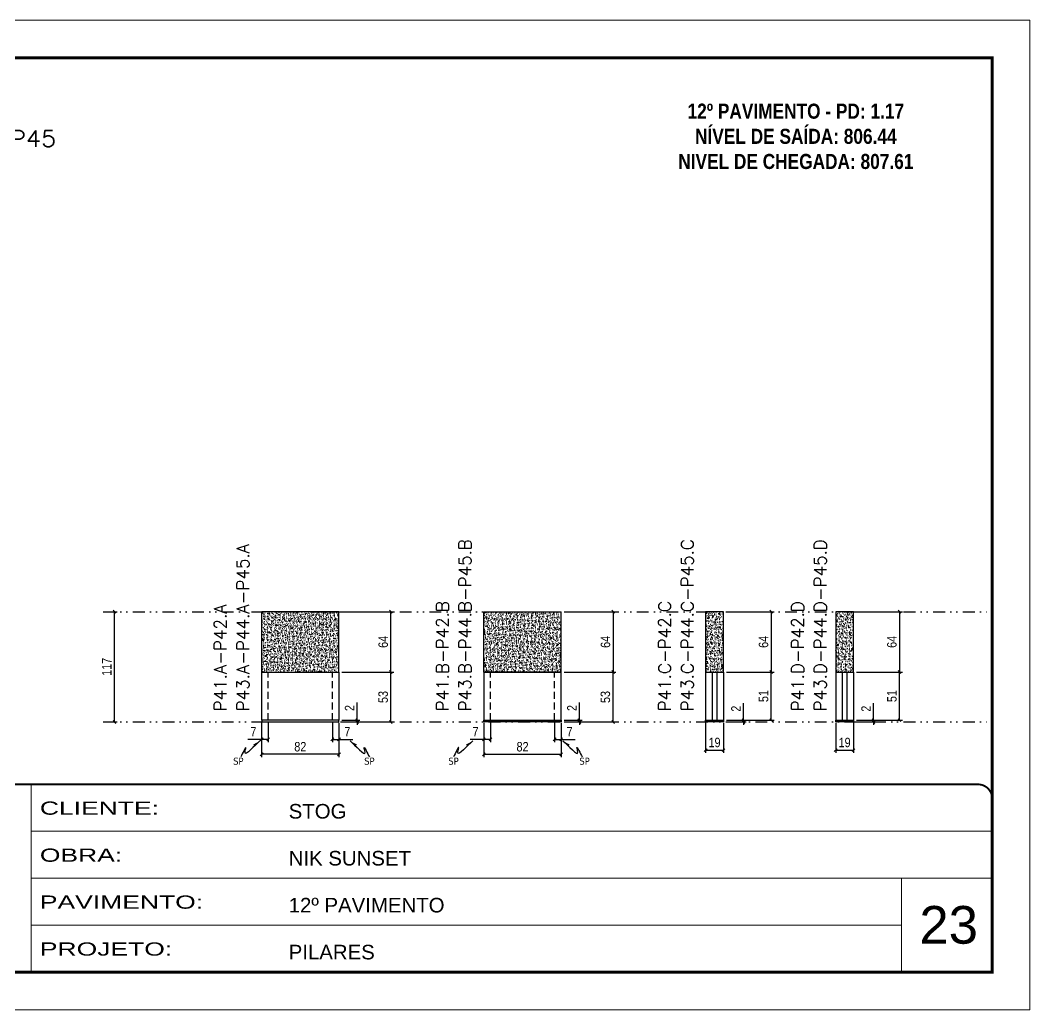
# Model space of a CAD drawing. Extents: x 808 to 7089, y -98 to 17032.
# Drawn here: x 4406 to 5477, y 10240 to 11290 of the extents above; entities that cross this region are included whole.
import ezdxf
from ezdxf.enums import TextEntityAlignment as Align

# ---------------------------------------------------------------- set-up
doc = ezdxf.new("R2010")
doc.units = 0
for name, pattern in [('CONTINUO', [0]), ('DASHED', [0.75, 0.5, -0.25]), ('DIVIDE2', [0.625, 0.25, -0.125, 0, -0.125, 0, -0.125]), ('HIDDEN', [0.375, 0.25, -0.125])]:
    doc.linetypes.add(name, pattern=pattern)
for name, color, linetype, lineweight in [('CARIMBO', 255, 'Continuous', 9), ('Folhas', 255, 'Continuous', 9), ('SARRAFO DE PRESSAO', 251, 'DASHED', 9), ('Texto Seção', 7, 'Continuous', 15)]:
    doc.layers.add(name, color=color, linetype=linetype, lineweight=lineweight)
for name, color, linetype in [('COTA', 241, 'Continuous'), ('NOMENCLATURA', 7, 'Continuous'), ('Nível', 160, 'Continuous'), ('Painéis', 200, 'Continuous'), ('SARR_2.2x7', 40, 'Continuous'), ('Sarrafo de Pressão', 42, 'HIDDEN'), ('texto', 7, 'Continuous'), ('Texto de Titulo', 7, 'Continuous'), ('Texto Qtd Sarr', 242, 'Continuous')]:
    doc.layers.add(name, color=color, linetype=linetype)
doc.styles.add('ARIAL', font='arial.ttf')
doc.styles.add('COTA TECNICA', font='techl___.ttf', dxfattribs={"height": 10})
doc.styles.add('COTA TECNICA-50', font='techl___.ttf', dxfattribs={"height": 10})
doc.styles.add('REGUA-120', font='ROMANS.shx', dxfattribs={"height": 15})
doc.styles.add('ROMANC', font='techb___.ttf', dxfattribs={"height": 2.5})
doc.styles.add('ROMANS', font='romans.shx')
doc.styles.get("Standard").update_dxf_attribs({"font": 'arial.ttf'})
doc.styles.add('Tecnologia', font='')
doc.styles.get('Tecnologia').set_extended_font_data('Forgotten Futurist')
doc.dimstyles.new('COTA PAINEL-50', dxfattribs={"dimtxt": 10, "dimasz": 3, "dimexe": 3, "dimexo": 3, "dimgap": 3, "dimtad": 1, "dimdec": 1, "dimzin": 12, "dimdsep": 46, "dimtxsty": 'COTA TECNICA-50', "dimblk1": 'OBLIQUE', "dimblk2": 'OBLIQUE', "dimsah": 1, "dimcen": 0.9, "dimclrd": 4, "dimclre": 4, "dimclrt": 240, "dimadec": 1, "dimazin": 3, "dimtfac": 1, "dimtdec": 1, "dimtmove": 0, "dimatfit": 3, "dimfxl": 1, "dimtolj": 1, "dimtzin": 12, "dimarcsym": 0})
doc.dimstyles.new('PAINEL', dxfattribs={"dimtxt": 10, "dimasz": 3, "dimexe": 3, "dimexo": 3, "dimgap": 3, "dimtad": 1, "dimdec": 1, "dimzin": 12, "dimdsep": 46, "dimtxsty": 'COTA TECNICA', "dimblk1": 'OBLIQUE', "dimblk2": 'OBLIQUE', "dimsah": 1, "dimcen": 0.9, "dimclrd": 4, "dimclre": 4, "dimclrt": 240, "dimadec": 1, "dimazin": 3, "dimtfac": 1, "dimtdec": 1, "dimtmove": 0, "dimatfit": 3, "dimfxl": 1, "dimtolj": 1, "dimtzin": 12, "dimarcsym": 0})
doc.dimstyles.get("Standard").update_dxf_attribs({"dimtxt": 0.18, "dimasz": 0.18, "dimexe": 0.18, "dimexo": 0.0625, "dimgap": 0.09, "dimtad": 0, "dimtih": 1, "dimtoh": 1, "dimdec": 4, "dimzin": 0, "dimdsep": 46, "dimtxsty": 'Standard', "dimcen": 0.09, "dimadec": 0, "dimazin": 0, "dimtfac": 1, "dimtdec": 4, "dimtofl": 0, "dimtmove": 0, "dimatfit": 3, "dimfxl": 1, "dimtolj": 1, "dimtzin": 0, "dimarcsym": 0})
pattern_1 = [(50, (-1585, -1148.575), (5.46554, -0.4781726), [0.5715, -6.2865]), (355, (-1585, -1148.575), (-1.0573026, 5.7317054), [0.4572, -5.0292175]), (100.451445, (-1584.5445, -1148.615), (4.4082374, 5.2535326), [0.4857003, -5.3427073]), (46.1842, (-1585, -1147.051), (8.1323712, -1.26127), [0.85725, -9.42975]), (96.63556, (-1584.322, -1147.156), (7.122124, 7.4227837), [0.7285507, -8.014068]), (351.18415, (-1585, -1147.051), (7.122124, 7.4227837), [0.685799, -7.543792]), (21, (-1584.238, -1147.432), (4.5484317, -3.067956), [0.5715, -6.2865]), (326, (-1584.238, -1147.432), (1.8540609, 5.525639), [0.4572, -5.0292]), (71.451445, (-1583.859, -1147.688), (6.4024926, 2.457683), [0.4857003, -5.3426981]), (37.5, (-1585, -1148.5751), (0.0926581, 2.53665117), [0, -4.96824, 0, -5.1054, 0, -5.04825]), (7.5, (-1585, -1148.575), (2.0045899, 3.00541724), [0, -2.91084, 0, -4.85394, 0, -1.92405]), (327.5, (-1586.6993, -1148.5751), (4.06771786, -0.17186232), [0, -1.905, 0, -5.9436, 0, -7.8867]), (317.5, (-1587.4613, -1148.575), (4.4438754, 0.7627947), [0, -2.4765, 0, -3.94716, 0, -5.6007])]

# ---------------------------------------------------------------- blocks, each defined once
blk = doc.blocks.new('9999999999')
at = {"color": 30, "linetype": 'CONTINUO'}
for p, q in [((98564.6, 34230.2), (98564.6, 34429.4)), ((98564.6, 34379.6), (99584, 34379.6)), ((98564.6, 34329.8), (99488, 34329.8)), ((99584, 34329.8), (99488, 34329.8)), ((99488, 34329.8), (99488, 34230.2)), ((98564.6, 34280), (99488, 34280))]:
    blk.add_line(p, q, dxfattribs=at)
at = {"color": 30, "linetype": 'CONTINUO', "const_width": 2}
blk.add_lwpolyline([(99584, 34230.2), (99584, 34414.4, 0.414214), (99569, 34429.4), (98229, 34429.4, 0.414214), (98214, 34414.4), (98214, 34245.2, 0.414214), (98229, 34230.2), (99584, 34230.2)], format="xyb", dxfattribs=at)
at = {"layer": 'Folhas'}
blk.add_lwpolyline([(98139, 34190.2), (99624, 34190.2), (99624, 35240.2), (98139, 35240.2)], close=True, dxfattribs=at)
at = {"layer": 'Folhas', "color": 30, "const_width": 3}
blk.add_lwpolyline([(98214, 34230.2), (99584, 34230.2), (99584, 35200.2), (98214, 35200.2)], close=True, dxfattribs=at)
at = {"color": 7, "linetype": 'Continuous', "ltscale": 5, "style": 'ARIAL'}
for s, height, p in [('STOG', 15.48, (98837.7, 34393.1)), ('NIK SUNSET', 15.48, (98837.7, 34343.3)), ('12º PAVIMENTO', 15.483, (98837.7, 34293.5)), ('PILARES', 15.48, (98837.7, 34243.7))]:
    blk.add_text(s, height=height, dxfattribs=at).set_placement(p)
at = {"layer": 'Folhas', "color": 7, "style": 'Tecnologia', "width": 1.5}
for s, p in [('CLIENTE:', (98573.7, 34397.2)), ('OBRA:', (98573.7, 34347.3)), ('PAVIMENTO:', (98573.7, 34297.5)), ('PROJETO:', (98573.7, 34247.7))]:
    blk.add_text(s, height=14, dxfattribs=at).set_placement(p)
blk = doc.blocks.new('_Oblique')
at = {"color": 0, "linetype": 'ByBlock', "lineweight": -2}
blk.add_line((-0.5, -0.5), (0.5, 0.5), dxfattribs=at)
blk = doc.blocks.new('*D1740')
at = {"layer": 'COTA', "color": 4, "lineweight": -2, "transparency": 16777216}
for p, q in [((4496.7, 10662), (4508.5, 10662)), ((4505.5, 10545), (4505.5, 10662)), ((4496.7, 10545), (4508.5, 10545))]:
    blk.add_line(p, q, dxfattribs=at)
at = {"layer": 'Defpoints', "color": 0, "transparency": 16777216}
for p in [(4493.7, 10662), (4505.5, 10662), (4493.7, 10545)]:
    blk.add_point(p, dxfattribs=at)
at = {"layer": 'COTA', "color": 4, "lineweight": -2, "transparency": 16777216, "xscale": 3, "yscale": 3, "zscale": 3}
for p, rotation in [((4505.5, 10662), 90), ((4505.5, 10545), 270)]:
    blk.add_blockref('_Oblique', p, dxfattribs=dict(at, rotation=rotation))
at = {"layer": 'COTA', "color": 240, "transparency": 16777216, "insert": (4497.4, 10603.5), "char_height": 10, "attachment_point": 5, "rotation": 90, "style": 'COTA TECNICA-50'}
blk.add_mtext('\\A1;117', dxfattribs=at)
blk = doc.blocks.new('*D1712')
at = {"layer": 'COTA', "color": 4, "lineweight": -2, "transparency": 16777216}
for p, q in [((4661.7, 10544), (4661.7, 10507.7)), ((4743.7, 10544), (4743.7, 10507.7)), ((4743.7, 10510.7), (4661.7, 10510.7))]:
    blk.add_line(p, q, dxfattribs=at)
at = {"layer": 'Defpoints', "color": 0, "transparency": 16777216}
for p in [(4661.7, 10547), (4743.7, 10547), (4661.7, 10510.7)]:
    blk.add_point(p, dxfattribs=at)
at = {"layer": 'COTA', "color": 4, "lineweight": -2, "transparency": 16777216, "xscale": 3, "yscale": 3, "zscale": 3, "rotation": 180}
blk.add_blockref('_Oblique', (4661.7, 10510.7), dxfattribs=at)
at = {"layer": 'COTA', "color": 4, "lineweight": -2, "transparency": 16777216, "xscale": 3, "yscale": 3, "zscale": 3}
blk.add_blockref('_Oblique', (4743.7, 10510.7), dxfattribs=at)
at = {"layer": 'COTA', "color": 240, "transparency": 16777216, "insert": (4702.7, 10518.7), "char_height": 10, "attachment_point": 5, "style": 'COTA TECNICA'}
blk.add_mtext('\\A1;82', dxfattribs=at)
blk = doc.blocks.new('*D1713')
at = {"layer": 'COTA', "color": 4, "lineweight": -2, "transparency": 16777216}
for p, q in [((4736.7, 10544), (4736.7, 10523.5)), ((4743.7, 10542), (4743.7, 10523.5)), ((4736.7, 10526.5), (4743.7, 10526.5)), ((4743.7, 10526.5), (4758.5, 10526.5))]:
    blk.add_line(p, q, dxfattribs=at)
at = {"layer": 'Defpoints', "color": 0, "transparency": 16777216}
for p in [(4736.7, 10547), (4743.7, 10545), (4743.7, 10526.5)]:
    blk.add_point(p, dxfattribs=at)
at = {"layer": 'COTA', "color": 4, "lineweight": -2, "transparency": 16777216, "xscale": 3, "yscale": 3, "zscale": 3, "rotation": 180}
blk.add_blockref('_Oblique', (4736.7, 10526.5), dxfattribs=at)
at = {"layer": 'COTA', "color": 4, "lineweight": -2, "transparency": 16777216, "xscale": 3, "yscale": 3, "zscale": 3}
blk.add_blockref('_Oblique', (4743.7, 10526.5), dxfattribs=at)
at = {"layer": 'COTA', "color": 240, "transparency": 16777216, "insert": (4752.6, 10534.6), "char_height": 10, "attachment_point": 5, "style": 'COTA TECNICA-50'}
blk.add_mtext('\\A1;7', dxfattribs=at)
blk = doc.blocks.new('*D1714')
at = {"layer": 'COTA', "color": 4, "lineweight": -2, "transparency": 16777216}
for p, q in [((4661.7, 10542), (4661.7, 10523.5)), ((4668.7, 10544), (4668.7, 10523.5)), ((4661.7, 10526.5), (4647, 10526.5)), ((4668.7, 10526.5), (4661.7, 10526.5))]:
    blk.add_line(p, q, dxfattribs=at)
at = {"layer": 'Defpoints', "color": 0, "transparency": 16777216}
for p in [(4661.7, 10545), (4668.7, 10547), (4661.7, 10526.5)]:
    blk.add_point(p, dxfattribs=at)
at = {"layer": 'COTA', "color": 4, "lineweight": -2, "transparency": 16777216, "xscale": 3, "yscale": 3, "zscale": 3, "rotation": 180}
blk.add_blockref('_Oblique', (4661.7, 10526.5), dxfattribs=at)
at = {"layer": 'COTA', "color": 4, "lineweight": -2, "transparency": 16777216, "xscale": 3, "yscale": 3, "zscale": 3}
blk.add_blockref('_Oblique', (4668.7, 10526.5), dxfattribs=at)
at = {"layer": 'COTA', "color": 240, "transparency": 16777216, "insert": (4652.9, 10534.6), "char_height": 10, "attachment_point": 5, "style": 'COTA TECNICA-50'}
blk.add_mtext('\\A1;7', dxfattribs=at)
blk = doc.blocks.new('*D1715')
at = {"layer": 'COTA', "color": 4, "linetype": 'ByBlock', "lineweight": -2, "transparency": 16777216}
for p, q in [((4746.7, 10598), (4801.8, 10598)), ((4798.8, 10545), (4798.8, 10598)), ((4746.7, 10545), (4801.8, 10545))]:
    blk.add_line(p, q, dxfattribs=at)
at = {"layer": 'Defpoints', "color": 0, "linetype": 'ByBlock', "transparency": 16777216}
for p in [(4743.7, 10598), (4798.8, 10598), (4743.7, 10545)]:
    blk.add_point(p, dxfattribs=at)
at = {"layer": 'COTA', "color": 4, "linetype": 'ByBlock', "lineweight": -2, "transparency": 16777216, "xscale": 3, "yscale": 3, "zscale": 3}
for p, rotation in [((4798.8, 10598), 90), ((4798.8, 10545), 270)]:
    blk.add_blockref('_Oblique', p, dxfattribs=dict(at, rotation=rotation))
at = {"layer": 'COTA', "color": 240, "linetype": 'ByBlock', "transparency": 16777216, "insert": (4790.6, 10571.5), "char_height": 10, "attachment_point": 5, "rotation": 90, "style": 'COTA TECNICA'}
blk.add_mtext('\\A1;53', dxfattribs=at)
blk = doc.blocks.new('*D1716')
at = {"layer": 'COTA', "color": 4, "lineweight": -2, "transparency": 16777216}
for p, q in [((4763, 10547), (4763, 10565.8)), ((4746.7, 10547), (4766, 10547)), ((4746.7, 10545), (4766, 10545)), ((4763, 10545), (4763, 10547)), ((4763, 10545), (4763, 10542))]:
    blk.add_line(p, q, dxfattribs=at)
at = {"layer": 'Defpoints', "color": 0, "transparency": 16777216}
for p in [(4743.7, 10547), (4743.7, 10545), (4763, 10545)]:
    blk.add_point(p, dxfattribs=at)
at = {"layer": 'COTA', "color": 4, "lineweight": -2, "transparency": 16777216, "xscale": 3, "yscale": 3, "zscale": 3}
for p, rotation in [((4763, 10547), 270), ((4763, 10545), 90)]:
    blk.add_blockref('_Oblique', p, dxfattribs=dict(at, rotation=rotation))
at = {"layer": 'COTA', "color": 240, "transparency": 16777216, "insert": (4755, 10559.8), "char_height": 10, "attachment_point": 5, "rotation": 90, "style": 'COTA TECNICA-50'}
blk.add_mtext('\\A1;2', dxfattribs=at)
blk = doc.blocks.new('*D1717')
at = {"layer": 'COTA', "color": 4, "linetype": 'ByBlock', "lineweight": -2, "transparency": 16777216}
for p, q in [((4746.7, 10598), (4801.8, 10598)), ((4798.8, 10545), (4798.8, 10598)), ((4746.7, 10545), (4801.8, 10545))]:
    blk.add_line(p, q, dxfattribs=at)
at = {"layer": 'Defpoints', "color": 0, "linetype": 'ByBlock', "transparency": 16777216}
for p in [(4743.7, 10598), (4798.8, 10598), (4743.7, 10545)]:
    blk.add_point(p, dxfattribs=at)
at = {"layer": 'COTA', "color": 4, "linetype": 'ByBlock', "lineweight": -2, "transparency": 16777216, "xscale": 3, "yscale": 3, "zscale": 3}
for p, rotation in [((4798.8, 10598), 90), ((4798.8, 10545), 270)]:
    blk.add_blockref('_Oblique', p, dxfattribs=dict(at, rotation=rotation))
at = {"layer": 'COTA', "color": 240, "linetype": 'ByBlock', "transparency": 16777216, "insert": (4790.6, 10571.5), "char_height": 10, "attachment_point": 5, "rotation": 90, "style": 'COTA TECNICA'}
blk.add_mtext('\\A1;53', dxfattribs=at)
blk = doc.blocks.new('*D1718')
at = {"layer": 'COTA', "color": 4, "lineweight": -2, "transparency": 16777216}
for p, q in [((5270.7, 10544), (5270.7, 10512.1)), ((5289.7, 10544), (5289.7, 10512.1)), ((5270.7, 10515.1), (5289.7, 10515.1))]:
    blk.add_line(p, q, dxfattribs=at)
at = {"layer": 'Defpoints', "color": 0, "transparency": 16777216}
for p in [(5270.7, 10547), (5289.7, 10547), (5289.7, 10515.1)]:
    blk.add_point(p, dxfattribs=at)
at = {"layer": 'COTA', "color": 4, "lineweight": -2, "transparency": 16777216, "xscale": 3, "yscale": 3, "zscale": 3, "rotation": 180}
blk.add_blockref('_Oblique', (5270.7, 10515.1), dxfattribs=at)
at = {"layer": 'COTA', "color": 4, "lineweight": -2, "transparency": 16777216, "xscale": 3, "yscale": 3, "zscale": 3}
blk.add_blockref('_Oblique', (5289.7, 10515.1), dxfattribs=at)
at = {"layer": 'COTA', "color": 240, "transparency": 16777216, "insert": (5280.2, 10523.2), "char_height": 10, "attachment_point": 5, "style": 'COTA TECNICA'}
blk.add_mtext('\\A1;19', dxfattribs=at)
blk = doc.blocks.new('*D1719')
at = {"layer": 'COTA', "color": 4, "lineweight": -2, "transparency": 16777216}
for p, q in [((5310.9, 10547), (5310.9, 10565.1)), ((5292.7, 10547), (5313.9, 10547)), ((5292.7, 10545), (5313.9, 10545)), ((5310.9, 10545), (5310.9, 10547)), ((5310.9, 10545), (5310.9, 10542))]:
    blk.add_line(p, q, dxfattribs=at)
at = {"layer": 'Defpoints', "color": 0, "transparency": 16777216}
for p in [(5289.7, 10547), (5289.7, 10545), (5310.9, 10547)]:
    blk.add_point(p, dxfattribs=at)
at = {"layer": 'COTA', "color": 4, "lineweight": -2, "transparency": 16777216, "xscale": 3, "yscale": 3, "zscale": 3}
for p, rotation in [((5310.9, 10547), 270), ((5310.9, 10545), 90)]:
    blk.add_blockref('_Oblique', p, dxfattribs=dict(at, rotation=rotation))
at = {"layer": 'COTA', "color": 240, "transparency": 16777216, "insert": (5302.9, 10559.1), "char_height": 10, "attachment_point": 5, "rotation": 90, "style": 'COTA TECNICA-50'}
blk.add_mtext('\\A1;2', dxfattribs=at)
blk = doc.blocks.new('*D1741')
at = {"layer": 'COTA', "color": 4, "linetype": 'ByBlock', "lineweight": -2, "transparency": 16777216}
for p, q in [((5292.7, 10662), (5341.5, 10662)), ((5338.5, 10662), (5338.5, 10598)), ((5292.7, 10598), (5341.5, 10598))]:
    blk.add_line(p, q, dxfattribs=at)
at = {"layer": 'Defpoints', "color": 0, "linetype": 'ByBlock', "transparency": 16777216}
for p in [(5289.7, 10662), (5289.7, 10598), (5338.5, 10598)]:
    blk.add_point(p, dxfattribs=at)
at = {"layer": 'COTA', "color": 4, "linetype": 'ByBlock', "lineweight": -2, "transparency": 16777216, "xscale": 3, "yscale": 3, "zscale": 3}
for p, rotation in [((5338.5, 10662), 90), ((5338.5, 10598), 270)]:
    blk.add_blockref('_Oblique', p, dxfattribs=dict(at, rotation=rotation))
at = {"layer": 'COTA', "color": 240, "linetype": 'ByBlock', "transparency": 16777216, "insert": (5330.4, 10630), "char_height": 10, "attachment_point": 5, "rotation": 90, "style": 'COTA TECNICA'}
blk.add_mtext('\\A1;64', dxfattribs=at)
blk = doc.blocks.new('*D1720')
at = {"layer": 'COTA', "color": 4, "lineweight": -2, "transparency": 16777216}
for p, q in [((5292.7, 10598), (5341.5, 10598)), ((5338.5, 10547), (5338.5, 10598)), ((5292.7, 10547), (5341.5, 10547))]:
    blk.add_line(p, q, dxfattribs=at)
at = {"layer": 'Defpoints', "color": 0, "transparency": 16777216}
for p in [(5289.7, 10598), (5338.5, 10598), (5289.7, 10547)]:
    blk.add_point(p, dxfattribs=at)
at = {"layer": 'COTA', "color": 4, "lineweight": -2, "transparency": 16777216, "xscale": 3, "yscale": 3, "zscale": 3}
for p, rotation in [((5338.5, 10598), 90), ((5338.5, 10547), 270)]:
    blk.add_blockref('_Oblique', p, dxfattribs=dict(at, rotation=rotation))
at = {"layer": 'COTA', "color": 240, "transparency": 16777216, "insert": (5330.4, 10572.5), "char_height": 10, "attachment_point": 5, "rotation": 90, "style": 'COTA TECNICA-50'}
blk.add_mtext('\\A1;51', dxfattribs=at)
blk = doc.blocks.new('*D1721')
at = {"layer": 'COTA', "color": 4, "lineweight": -2, "transparency": 16777216}
for p, q in [((4897.5, 10544), (4897.5, 10507.7)), ((4979.5, 10544), (4979.5, 10507.7)), ((4897.5, 10510.7), (4979.5, 10510.7))]:
    blk.add_line(p, q, dxfattribs=at)
at = {"layer": 'Defpoints', "color": 0, "transparency": 16777216}
for p in [(4897.5, 10547), (4979.5, 10547), (4979.5, 10510.7)]:
    blk.add_point(p, dxfattribs=at)
at = {"layer": 'COTA', "color": 4, "lineweight": -2, "transparency": 16777216, "xscale": 3, "yscale": 3, "zscale": 3, "rotation": 180}
blk.add_blockref('_Oblique', (4897.5, 10510.7), dxfattribs=at)
at = {"layer": 'COTA', "color": 4, "lineweight": -2, "transparency": 16777216, "xscale": 3, "yscale": 3, "zscale": 3}
blk.add_blockref('_Oblique', (4979.5, 10510.7), dxfattribs=at)
at = {"layer": 'COTA', "color": 240, "transparency": 16777216, "insert": (4938.5, 10518.7), "char_height": 10, "attachment_point": 5, "style": 'COTA TECNICA'}
blk.add_mtext('\\A1;82', dxfattribs=at)
blk = doc.blocks.new('*D1722')
at = {"layer": 'COTA', "color": 4, "lineweight": -2, "transparency": 16777216}
for p, q in [((4897.5, 10542), (4897.5, 10523.5)), ((4904.5, 10544), (4904.5, 10523.5)), ((4897.5, 10526.5), (4882.8, 10526.5)), ((4904.5, 10526.5), (4897.5, 10526.5))]:
    blk.add_line(p, q, dxfattribs=at)
at = {"layer": 'Defpoints', "color": 0, "transparency": 16777216}
for p in [(4897.5, 10545), (4904.5, 10547), (4897.5, 10526.5)]:
    blk.add_point(p, dxfattribs=at)
at = {"layer": 'COTA', "color": 4, "lineweight": -2, "transparency": 16777216, "xscale": 3, "yscale": 3, "zscale": 3, "rotation": 180}
blk.add_blockref('_Oblique', (4897.5, 10526.5), dxfattribs=at)
at = {"layer": 'COTA', "color": 4, "lineweight": -2, "transparency": 16777216, "xscale": 3, "yscale": 3, "zscale": 3}
blk.add_blockref('_Oblique', (4904.5, 10526.5), dxfattribs=at)
at = {"layer": 'COTA', "color": 240, "transparency": 16777216, "insert": (4888.6, 10534.6), "char_height": 10, "attachment_point": 5, "style": 'COTA TECNICA-50'}
blk.add_mtext('\\A1;7', dxfattribs=at)
blk = doc.blocks.new('*D1723')
at = {"layer": 'COTA', "color": 4, "lineweight": -2, "transparency": 16777216}
for p, q in [((4972.5, 10544), (4972.5, 10523.5)), ((4979.5, 10542), (4979.5, 10523.5)), ((4972.5, 10526.5), (4979.5, 10526.5)), ((4979.5, 10526.5), (4994.2, 10526.5))]:
    blk.add_line(p, q, dxfattribs=at)
at = {"layer": 'Defpoints', "color": 0, "transparency": 16777216}
for p in [(4972.5, 10547), (4979.5, 10545), (4979.5, 10526.5)]:
    blk.add_point(p, dxfattribs=at)
at = {"layer": 'COTA', "color": 4, "lineweight": -2, "transparency": 16777216, "xscale": 3, "yscale": 3, "zscale": 3, "rotation": 180}
blk.add_blockref('_Oblique', (4972.5, 10526.5), dxfattribs=at)
at = {"layer": 'COTA', "color": 4, "lineweight": -2, "transparency": 16777216, "xscale": 3, "yscale": 3, "zscale": 3}
blk.add_blockref('_Oblique', (4979.5, 10526.5), dxfattribs=at)
at = {"layer": 'COTA', "color": 240, "transparency": 16777216, "insert": (4988.4, 10534.6), "char_height": 10, "attachment_point": 5, "style": 'COTA TECNICA-50'}
blk.add_mtext('\\A1;7', dxfattribs=at)
blk = doc.blocks.new('*D1724')
at = {"layer": 'COTA', "color": 4, "linetype": 'ByBlock', "lineweight": -2, "transparency": 16777216}
for p, q in [((4982.5, 10598), (5037.6, 10598)), ((5034.6, 10545), (5034.6, 10598)), ((4982.5, 10545), (5037.6, 10545))]:
    blk.add_line(p, q, dxfattribs=at)
at = {"layer": 'Defpoints', "color": 0, "linetype": 'ByBlock', "transparency": 16777216}
for p in [(4979.5, 10598), (5034.6, 10598), (4979.5, 10545)]:
    blk.add_point(p, dxfattribs=at)
at = {"layer": 'COTA', "color": 4, "linetype": 'ByBlock', "lineweight": -2, "transparency": 16777216, "xscale": 3, "yscale": 3, "zscale": 3}
for p, rotation in [((5034.6, 10598), 90), ((5034.6, 10545), 270)]:
    blk.add_blockref('_Oblique', p, dxfattribs=dict(at, rotation=rotation))
at = {"layer": 'COTA', "color": 240, "linetype": 'ByBlock', "transparency": 16777216, "insert": (5026.4, 10571.5), "char_height": 10, "attachment_point": 5, "rotation": 90, "style": 'COTA TECNICA'}
blk.add_mtext('\\A1;53', dxfattribs=at)
blk = doc.blocks.new('*D1725')
at = {"layer": 'COTA', "color": 4, "lineweight": -2, "transparency": 16777216}
for p, q in [((4998.8, 10547), (4998.8, 10565.8)), ((4982.5, 10547), (5001.8, 10547)), ((4982.5, 10545), (5001.8, 10545)), ((4998.8, 10545), (4998.8, 10547)), ((4998.8, 10545), (4998.8, 10542))]:
    blk.add_line(p, q, dxfattribs=at)
at = {"layer": 'Defpoints', "color": 0, "transparency": 16777216}
for p in [(4979.5, 10547), (4979.5, 10545), (4998.8, 10545)]:
    blk.add_point(p, dxfattribs=at)
at = {"layer": 'COTA', "color": 4, "lineweight": -2, "transparency": 16777216, "xscale": 3, "yscale": 3, "zscale": 3}
for p, rotation in [((4998.8, 10547), 270), ((4998.8, 10545), 90)]:
    blk.add_blockref('_Oblique', p, dxfattribs=dict(at, rotation=rotation))
at = {"layer": 'COTA', "color": 240, "transparency": 16777216, "insert": (4990.8, 10559.8), "char_height": 10, "attachment_point": 5, "rotation": 90, "style": 'COTA TECNICA-50'}
blk.add_mtext('\\A1;2', dxfattribs=at)
blk = doc.blocks.new('*D1726')
at = {"layer": 'COTA', "color": 4, "linetype": 'ByBlock', "lineweight": -2, "transparency": 16777216}
for p, q in [((4982.5, 10598), (5037.6, 10598)), ((5034.6, 10545), (5034.6, 10598)), ((4982.5, 10545), (5037.6, 10545))]:
    blk.add_line(p, q, dxfattribs=at)
at = {"layer": 'Defpoints', "color": 0, "linetype": 'ByBlock', "transparency": 16777216}
for p in [(4979.5, 10598), (5034.6, 10598), (4979.5, 10545)]:
    blk.add_point(p, dxfattribs=at)
at = {"layer": 'COTA', "color": 4, "linetype": 'ByBlock', "lineweight": -2, "transparency": 16777216, "xscale": 3, "yscale": 3, "zscale": 3}
for p, rotation in [((5034.6, 10598), 90), ((5034.6, 10545), 270)]:
    blk.add_blockref('_Oblique', p, dxfattribs=dict(at, rotation=rotation))
at = {"layer": 'COTA', "color": 240, "linetype": 'ByBlock', "transparency": 16777216, "insert": (5026.4, 10571.5), "char_height": 10, "attachment_point": 5, "rotation": 90, "style": 'COTA TECNICA'}
blk.add_mtext('\\A1;53', dxfattribs=at)
blk = doc.blocks.new('*D1727')
at = {"layer": 'COTA', "color": 4, "lineweight": -2, "transparency": 16777216}
for p, q in [((5132.7, 10544), (5132.7, 10512.1)), ((5151.7, 10544), (5151.7, 10512.1)), ((5132.7, 10515.1), (5151.7, 10515.1))]:
    blk.add_line(p, q, dxfattribs=at)
at = {"layer": 'Defpoints', "color": 0, "transparency": 16777216}
for p in [(5132.7, 10547), (5151.7, 10547), (5151.7, 10515.1)]:
    blk.add_point(p, dxfattribs=at)
at = {"layer": 'COTA', "color": 4, "lineweight": -2, "transparency": 16777216, "xscale": 3, "yscale": 3, "zscale": 3, "rotation": 180}
blk.add_blockref('_Oblique', (5132.7, 10515.1), dxfattribs=at)
at = {"layer": 'COTA', "color": 4, "lineweight": -2, "transparency": 16777216, "xscale": 3, "yscale": 3, "zscale": 3}
blk.add_blockref('_Oblique', (5151.7, 10515.1), dxfattribs=at)
at = {"layer": 'COTA', "color": 240, "transparency": 16777216, "insert": (5142.2, 10523.2), "char_height": 10, "attachment_point": 5, "style": 'COTA TECNICA'}
blk.add_mtext('\\A1;19', dxfattribs=at)
blk = doc.blocks.new('*D1728')
at = {"layer": 'COTA', "color": 4, "lineweight": -2, "transparency": 16777216}
for p, q in [((5172.9, 10547), (5172.9, 10565.1)), ((5154.7, 10547), (5175.9, 10547)), ((5154.7, 10545), (5175.9, 10545)), ((5172.9, 10545), (5172.9, 10547)), ((5172.9, 10545), (5172.9, 10542))]:
    blk.add_line(p, q, dxfattribs=at)
at = {"layer": 'Defpoints', "color": 0, "transparency": 16777216}
for p in [(5151.7, 10547), (5151.7, 10545), (5172.9, 10547)]:
    blk.add_point(p, dxfattribs=at)
at = {"layer": 'COTA', "color": 4, "lineweight": -2, "transparency": 16777216, "xscale": 3, "yscale": 3, "zscale": 3}
for p, rotation in [((5172.9, 10547), 270), ((5172.9, 10545), 90)]:
    blk.add_blockref('_Oblique', p, dxfattribs=dict(at, rotation=rotation))
at = {"layer": 'COTA', "color": 240, "transparency": 16777216, "insert": (5164.9, 10559.1), "char_height": 10, "attachment_point": 5, "rotation": 90, "style": 'COTA TECNICA-50'}
blk.add_mtext('\\A1;2', dxfattribs=at)
blk = doc.blocks.new('*D1742')
at = {"layer": 'COTA', "color": 4, "linetype": 'ByBlock', "lineweight": -2, "transparency": 16777216}
for p, q in [((5154.7, 10662), (5205.3, 10662)), ((5202.3, 10662), (5202.3, 10598)), ((5154.7, 10598), (5205.3, 10598))]:
    blk.add_line(p, q, dxfattribs=at)
at = {"layer": 'Defpoints', "color": 0, "linetype": 'ByBlock', "transparency": 16777216}
for p in [(5151.7, 10662), (5151.7, 10598), (5202.3, 10598)]:
    blk.add_point(p, dxfattribs=at)
at = {"layer": 'COTA', "color": 4, "linetype": 'ByBlock', "lineweight": -2, "transparency": 16777216, "xscale": 3, "yscale": 3, "zscale": 3}
for p, rotation in [((5202.3, 10662), 90), ((5202.3, 10598), 270)]:
    blk.add_blockref('_Oblique', p, dxfattribs=dict(at, rotation=rotation))
at = {"layer": 'COTA', "color": 240, "linetype": 'ByBlock', "transparency": 16777216, "insert": (5194.2, 10630), "char_height": 10, "attachment_point": 5, "rotation": 90, "style": 'COTA TECNICA'}
blk.add_mtext('\\A1;64', dxfattribs=at)
blk = doc.blocks.new('*D1743')
at = {"layer": 'COTA', "color": 4, "lineweight": -2, "transparency": 16777216}
for p, q in [((5154.7, 10598), (5205.3, 10598)), ((5202.3, 10547), (5202.3, 10598)), ((5154.7, 10547), (5205.3, 10547))]:
    blk.add_line(p, q, dxfattribs=at)
at = {"layer": 'Defpoints', "color": 0, "transparency": 16777216}
for p in [(5151.7, 10598), (5202.3, 10598), (5151.7, 10547)]:
    blk.add_point(p, dxfattribs=at)
at = {"layer": 'COTA', "color": 4, "lineweight": -2, "transparency": 16777216, "xscale": 3, "yscale": 3, "zscale": 3}
for p, rotation in [((5202.3, 10598), 90), ((5202.3, 10547), 270)]:
    blk.add_blockref('_Oblique', p, dxfattribs=dict(at, rotation=rotation))
at = {"layer": 'COTA', "color": 240, "transparency": 16777216, "insert": (5194.2, 10572.5), "char_height": 10, "attachment_point": 5, "rotation": 90, "style": 'COTA TECNICA-50'}
blk.add_mtext('\\A1;51', dxfattribs=at)
blk = doc.blocks.new('*D1729')
at = {"layer": 'COTA', "color": 4, "lineweight": -2, "transparency": 16777216}
for p, q in [((4982.5, 10662), (5037.6, 10662)), ((5034.6, 10662), (5034.6, 10598)), ((4982.5, 10598), (5037.6, 10598))]:
    blk.add_line(p, q, dxfattribs=at)
at = {"layer": 'Defpoints', "color": 0, "transparency": 16777216}
for p in [(4979.5, 10662), (4979.5, 10598), (5034.6, 10598)]:
    blk.add_point(p, dxfattribs=at)
at = {"layer": 'COTA', "color": 4, "lineweight": -2, "transparency": 16777216, "xscale": 3, "yscale": 3, "zscale": 3}
for p, rotation in [((5034.6, 10662), 90), ((5034.6, 10598), 270)]:
    blk.add_blockref('_Oblique', p, dxfattribs=dict(at, rotation=rotation))
at = {"layer": 'COTA', "color": 240, "transparency": 16777216, "insert": (5026.5, 10630), "char_height": 10, "attachment_point": 5, "rotation": 90, "style": 'COTA TECNICA-50'}
blk.add_mtext('\\A1;64', dxfattribs=at)
blk = doc.blocks.new('*D1730')
at = {"layer": 'COTA', "color": 4, "lineweight": -2, "transparency": 16777216}
for p, q in [((4712.7, 10662), (4801.8, 10662)), ((4798.8, 10598), (4798.8, 10662)), ((4746.7, 10598), (4801.8, 10598))]:
    blk.add_line(p, q, dxfattribs=at)
at = {"layer": 'Defpoints', "color": 0, "transparency": 16777216}
for p in [(4709.7, 10662), (4798.8, 10662), (4743.7, 10598)]:
    blk.add_point(p, dxfattribs=at)
at = {"layer": 'COTA', "color": 4, "lineweight": -2, "transparency": 16777216, "xscale": 3, "yscale": 3, "zscale": 3}
for p, rotation in [((4798.8, 10662), 90), ((4798.8, 10598), 270)]:
    blk.add_blockref('_Oblique', p, dxfattribs=dict(at, rotation=rotation))
at = {"layer": 'COTA', "color": 240, "transparency": 16777216, "insert": (4790.7, 10630), "char_height": 10, "attachment_point": 5, "rotation": 90, "style": 'COTA TECNICA-50'}
blk.add_mtext('\\A1;64', dxfattribs=at)
blk = doc.blocks.new('titulo1')
at = {"layer": 'Defpoints', "color": 252, "linetype": 'HIDDEN', "ltscale": 2}
blk.add_line((0, 0), (0, 125), dxfattribs=at)
at = {"layer": 'Defpoints', "style": 'ROMANS', "oblique": 15}
blk.add_attdef('FOLHA', text='', height=10, dxfattribs=at).set_placement((0, 15.6), align=Align.MIDDLE_CENTER)
at = {"layer": 'Texto Qtd Sarr', "color": 3, "style": 'ROMANS', "oblique": 15}
for tag, height, p in [('TITULO', 17, (0, 71.4)), ('SEÇÃO', 12, (0, 41.5))]:
    blk.add_attdef(tag, text='', height=height, dxfattribs=at).set_placement(p, align=Align.MIDDLE_CENTER)

msp = doc.modelspace()

# ---------------------------------------------------------------- hatches: boundary and pattern name
at = {"layer": 'COTA', "linetype": 'ByBlock'}
h = msp.add_hatch(dxfattribs=at)
h.set_pattern_fill('AR-CONC', color=256, scale=0.03)
h.set_pattern_definition(pattern_1)
h.paths.add_polyline_path([(4743.75, 10662.02), (4661.75, 10662.02), (4661.75, 10598.02), (4743.75, 10598.02)])
h = msp.add_hatch(dxfattribs=at)
h.set_pattern_fill('AR-CONC', color=256, scale=0.03)
h.set_pattern_definition(pattern_1)
h.paths.add_polyline_path([(4897.51, 10662.02), (4897.51, 10598.02), (4979.51, 10598.02), (4979.51, 10662.02)])
h = msp.add_hatch(dxfattribs=at)
h.set_pattern_fill('AR-CONC', color=256, scale=0.03)
h.set_pattern_definition([(50, (1585, -3445.7253), (5.4655401, -0.4781726), [0.5715, -6.2865]), (355, (1585, -3445.7253), (-1.0573026, 5.7317054), [0.4572, -5.0292175]), (100.451445, (1585.4555, -3445.765), (4.4082374, 5.2535326), [0.4857003, -5.3427073]), (46.1842, (1585, -3444.201), (8.1323712, -1.2612698), [0.85725, -9.42975]), (96.63556, (1585.678, -3444.3064), (7.122124, 7.4227837), [0.7285507, -8.0140682]), (351.18415, (1585, -3444.201), (7.122124, 7.4227837), [0.685799, -7.543792]), (21, (1585.762, -3444.5823), (4.5484317, -3.067956), [0.5715, -6.2865]), (326, (1585.762, -3444.5823), (1.8540609, 5.525639), [0.4572, -5.0292]), (71.451445, (1586.141, -3444.838), (6.4024926, 2.457683), [0.4857003, -5.3426981]), (37.5, (1585, -3445.7253), (0.0926581, 2.53665117), [0, -4.96824, 0, -5.1054, 0, -5.04825]), (7.5, (1585, -3445.7253), (2.0045899, 3.00541724), [0, -2.91084, 0, -4.85394, 0, -1.92405]), (327.5, (1583.3007, -3445.7253), (4.06771786, -0.17186232), [0, -1.905, 0, -5.9436, 0, -7.8867]), (317.5, (1582.5387, -3445.7253), (4.4438754, 0.7627947), [0, -2.4765, 0, -3.94716, 0, -5.6007])])
h.paths.add_polyline_path([(5151.67, 10598.02), (5151.67, 10662.02), (5132.67, 10662.02), (5132.67, 10598.02)])
h = msp.add_hatch(dxfattribs=at)
h.set_pattern_fill('AR-CONC', color=256, scale=0.03)
h.set_pattern_definition(pattern_1)
h.paths.add_polyline_path([(5289.7, 10662.02), (5270.7, 10662.02), (5270.7, 10598.02), (5289.7, 10598.02)])

# ---------------------------------------------------------------- linework, layer by layer
for p, q in [((4661.75, 10598.02), (4661.75, 10662.02)), ((4743.75, 10662.02), (4661.75, 10662.02)), ((4743.75, 10662.02), (4743.75, 10662.02)), ((4743.75, 10598.02), (4743.75, 10662.02)), ((4897.51, 10662.02), (4897.51, 10662.02)), ((4897.51, 10598.02), (4897.51, 10662.02)), ((4897.51, 10662.02), (4979.51, 10662.02)), ((4979.51, 10598.02), (4979.51, 10662.02))]:
    msp.add_line(p, q, dxfattribs=at)
for points in [[(5132.67, 10597.99), (5151.67, 10597.99), (5151.67, 10662.02), (5132.67, 10662.02)], [(5270.7, 10597.99), (5289.7, 10597.99), (5289.7, 10662.02), (5270.7, 10662.02)]]:
    msp.add_lwpolyline(points, close=True, dxfattribs=at)
at = {"layer": 'Nível', "color": 4, "linetype": 'DIVIDE2', "ltscale": 50}
for p, q in [((4493.66, 10662.02), (5436.67, 10662.02)), ((4493.66, 10545.02), (5436.67, 10545.02))]:
    msp.add_line(p, q, dxfattribs=at)
at = {"layer": 'Painéis'}
for p, q in [((4661.75, 10598.02), (4743.75, 10598.02)), ((4661.75, 10547.02), (4661.75, 10598.02)), ((4743.75, 10598.02), (4743.75, 10547.02)), ((4897.51, 10598.02), (4979.51, 10598.02)), ((4979.51, 10598.02), (4897.51, 10598.02)), ((4897.51, 10598.02), (4897.51, 10547.02)), ((4979.51, 10547.02), (4979.51, 10598.02)), ((5132.67, 10598.02), (5132.67, 10547.02)), ((5132.67, 10598.02), (5151.67, 10598.02)), ((5151.67, 10598.02), (5151.67, 10547.02)), ((5270.7, 10598.02), (5270.7, 10547.02)), ((5270.7, 10598.02), (5289.7, 10598.02)), ((5289.7, 10598.02), (5289.7, 10547.02)), ((4743.75, 10547.02), (4661.75, 10547.02)), ((4897.51, 10547.02), (4979.51, 10547.02)), ((5132.67, 10547.02), (5151.67, 10547.02)), ((5132.67, 10547.02), (5151.67, 10547.02)), ((5132.67, 10545.02), (5132.67, 10547.02)), ((5151.67, 10545.02), (5132.67, 10545.02)), ((5151.67, 10547.02), (5151.67, 10545.02)), ((5270.7, 10547.02), (5289.7, 10547.02)), ((5270.7, 10547.02), (5289.7, 10547.02)), ((5270.7, 10545.02), (5270.7, 10547.02)), ((5289.7, 10545.02), (5270.7, 10545.02)), ((5289.7, 10547.02), (5289.7, 10545.02))]:
    msp.add_line(p, q, dxfattribs=at)
for points in [[(4661.75, 10545.02), (4743.75, 10545.02), (4743.75, 10547.02), (4661.75, 10547.02)], [(4979.51, 10545.02), (4897.51, 10545.02), (4897.51, 10547.02), (4979.51, 10547.02)]]:
    msp.add_lwpolyline(points, close=True, dxfattribs=at)
at = {"layer": 'SARR_2.2x7'}
for p, q in [((5139.67, 10598.02), (5139.67, 10547.02)), ((5144.67, 10598.02), (5144.67, 10547.02)), ((5277.7, 10598.02), (5277.7, 10547.02)), ((5282.7, 10598.02), (5282.7, 10547.02))]:
    msp.add_line(p, q, dxfattribs=at)
at = {"layer": 'Sarrafo de Pressão', "ltscale": 30}
for p, q in [((4668.75, 10547.02), (4668.75, 10598.02)), ((4736.75, 10547.02), (4736.75, 10598.02)), ((4904.51, 10547.02), (4904.51, 10598.02)), ((4972.51, 10547.02), (4972.51, 10598.02))]:
    msp.add_line(p, q, dxfattribs=at)

# ---------------------------------------------------------------- block references
at = {"layer": 'SARRAFO DE PRESSAO', "color": 6, "linetype": 'ByBlock'}
msp.add_blockref('9999999999', (-94147.31, -23950.6), dxfattribs=at)
at = {"layer": 'Texto Seção'}
ref = msp.add_blockref('titulo1', (4279.83, 11076.41), dxfattribs=at)
ref.add_attrib('TITULO', 'P41-P42-P43-P44-P45', dxfattribs={"layer": 'Texto de Titulo', "color": 7, "height": 17, "style": 'ROMANS', "width": 1.1}).set_placement((4279.83, 11163.91), align=Align.MIDDLE_CENTER)
ref.add_attrib('SEÇÃO', '19X60', dxfattribs={"layer": 'Texto de Titulo', "color": 7, "height": 12, "style": 'ROMANS', "width": 1.1}).set_placement((4279.83, 11133.91), align=Align.MIDDLE_CENTER)

# ---------------------------------------------------------------- texts
at = {"layer": 'CARIMBO', "style": 'ARIAL'}
msp.add_text('23', height=40, dxfattribs=at).set_placement((5359.53, 10309.75))
at = {"layer": 'NOMENCLATURA', "color": 2, "insert": (5228.41, 11227.74), "char_height": 16, "attachment_point": 2, "style": 'ROMANC'}
msp.add_mtext_dynamic_manual_height_columns('\\P12º PAVIMENTO - PD: 1.17\\PNÍVEL DE SAÍDA: 806.44\\PNIVEL DE CHEGADA: 807.61', width=328.3607, gutter_width=1, heights=[0], dxfattribs=at)
at = {"layer": 'texto', "color": 0, "char_height": 7.5, "attachment_point": 5}
for insert in [(4636.97, 10503.34), (4775.99, 10503.34), (4865.26, 10503.34), (5004.29, 10503.34)]:
    msp.add_mtext('{\\fTahoma|b0|i0|c0|p34;\\C4;SP}', dxfattribs=dict(at, insert=insert))
at = {"layer": 'Texto Seção', "char_height": 13, "width": 285.3299, "attachment_point": 7, "rotation": 90, "style": 'REGUA-120'}
for s, insert in [('P43.A-P44.A-P45.A', (4648.28, 10556.27)), ('P43.B-P44.B-P45.B', (4884.04, 10556.27)), ('P43.C-P44.C-P45.C', (5119.74, 10556.27)), ('P43.D-P44.D-P45.D', (5260.85, 10556.27)), ('P41.A-P42.A', (4624.28, 10556.27)), ('P41.B-P42.B', (4860.04, 10556.27)), ('P41.C-P42.C', (5095.74, 10556.27)), ('P41.D-P42.D', (5236.85, 10556.27))]:
    msp.add_mtext(s, dxfattribs=dict(at, insert=insert))

# ---------------------------------------------------------------- dimensions: what is measured, and where the dimension line sits
at = {"layer": 'COTA'}
for base, p1, p2, angle, picture, middle in [((4505.51, 10662.02), (4493.66, 10545.02), (4493.66, 10662.02), 90, '*D1740', (4497.44, 10603.52)), ((4798.83, 10662.02), (4743.75, 10598.02), (4709.75, 10662.02), 90, '*D1730', (4790.73, 10630.02)), ((5034.59, 10598.02), (4979.51, 10662.02), (4979.51, 10598.02), 90, '*D1729', (5026.49, 10630.02)), ((5202.3, 10598.02), (5151.67, 10547.02), (5151.67, 10598.02), 90, '*D1743', (5194.19, 10572.52)), ((5338.54, 10597.99), (5289.7, 10547.02), (5289.7, 10597.99), 90, '*D1720', (5330.43, 10572.5)), ((4661.75, 10526.5), (4668.75, 10547.02), (4661.75, 10545.02), 180, '*D1714', (4652.88, 10534.58)), ((4897.51, 10526.5), (4904.51, 10547.02), (4897.51, 10545.02), 180, '*D1722', (4888.65, 10534.58))]:
    dim = msp.add_linear_dim(base=base, p1=p1, p2=p2, angle=angle, dimstyle='COTA PAINEL-50', dxfattribs=at)
    dim.commit()
    dim.dimension.update_dxf_attribs({"geometry": picture, "text_midpoint": middle})
at = {"layer": 'COTA', "linetype": 'ByBlock'}
for base, p1, p2, picture, middle in [((5202.3, 10597.99), (5151.67, 10662.02), (5151.67, 10597.99), '*D1742', (5194.2, 10630)), ((5338.54, 10597.99), (5289.7, 10662.02), (5289.7, 10597.99), '*D1741', (5330.44, 10630))]:
    dim = msp.add_linear_dim(base=base, p1=p1, p2=p2, angle=90, dimstyle='PAINEL', dxfattribs=at)
    dim.commit()
    dim.dimension.update_dxf_attribs({"geometry": picture, "text_midpoint": middle})
for p1, p2, picture, middle in [((4743.75, 10545.02), (4743.75, 10598.02), '*D1715', (4790.61, 10571.52)), ((4743.75, 10545.02), (4743.75, 10598.02), '*D1717', (4790.61, 10571.52)), ((4979.51, 10545.02), (4979.51, 10598.02), '*D1724', (5026.37, 10571.52)), ((4979.51, 10545.02), (4979.51, 10598.02), '*D1726', (5026.37, 10571.52))]:
    dim = msp.add_aligned_dim(p1=p1, p2=p2, distance=-55.08, dimstyle='PAINEL', dxfattribs=at)
    dim.commit()
    dim.dimension.update_dxf_attribs({"geometry": picture, "text_midpoint": middle})
at = {"layer": 'COTA'}
for base, p1, p2, picture, middle in [((4763, 10545.02), (4743.75, 10547.02), (4743.75, 10545.02), '*D1716', (4763, 10559.76)), ((4998.77, 10545.02), (4979.51, 10547.02), (4979.51, 10545.02), '*D1725', (4998.77, 10559.76)), ((5172.87, 10547.02), (5151.67, 10545.02), (5151.67, 10547.02), '*D1728', (5172.87, 10559.07)), ((5310.89, 10547.02), (5289.7, 10545.02), (5289.7, 10547.02), '*D1719', (5310.89, 10559.07))]:
    dim = msp.add_linear_dim(base=base, p1=p1, p2=p2, angle=90, dimstyle='COTA PAINEL-50', dxfattribs=at)
    dim.commit()
    dim.dimension.update_dxf_attribs({"geometry": picture, "text_midpoint": middle, "dimtype": 160})
dim = msp.add_linear_dim(base=(4661.75, 10510.65), p1=(4743.75, 10547.02), p2=(4661.75, 10547.02), angle=180, dimstyle='PAINEL', override={"dimarcsym": 2}, dxfattribs=at)
dim.commit()
dim.dimension.update_dxf_attribs({"geometry": '*D1712', "text_midpoint": (4702.75, 10518.75)})
for base, p1, p2, picture, middle in [((4743.75, 10526.5), (4736.75, 10547.02), (4743.75, 10545.02), '*D1713', (4752.61, 10534.58)), ((4979.51, 10526.5), (4972.51, 10547.02), (4979.51, 10545.02), '*D1723', (4988.38, 10534.58))]:
    dim = msp.add_linear_dim(base=base, p1=p1, p2=p2, dimstyle='COTA PAINEL-50', dxfattribs=at)
    dim.commit()
    dim.dimension.update_dxf_attribs({"geometry": picture, "text_midpoint": middle})
for base, p1, p2, picture, middle in [((4979.51, 10510.65), (4897.51, 10547.02), (4979.51, 10547.02), '*D1721', (4938.51, 10518.75)), ((5151.67, 10515.12), (5132.67, 10547.02), (5151.67, 10547.02), '*D1727', (5142.17, 10523.21)), ((5289.7, 10515.12), (5270.7, 10547.02), (5289.7, 10547.02), '*D1718', (5280.2, 10523.21))]:
    dim = msp.add_linear_dim(base=base, p1=p1, p2=p2, dimstyle='PAINEL', override={"dimarcsym": 2}, dxfattribs=at)
    dim.commit()
    dim.dimension.update_dxf_attribs({"geometry": picture, "text_midpoint": middle})

# ---------------------------------------------------------------- leaders
at = {"layer": 'COTA', "path_type": 1}
for points in [[(4659.92, 10524.83), (4644.13, 10513), (4645.06, 10517.81), (4639.5, 10508.03)], [(4755.58, 10524.83), (4771.36, 10513), (4770.44, 10517.81), (4775.99, 10508.03)], [(4885.68, 10524.83), (4869.9, 10513), (4870.82, 10517.81), (4865.27, 10508.03)], [(4981.34, 10524.83), (4997.13, 10513), (4996.2, 10517.81), (5001.75, 10508.03)]]:
    msp.add_leader(points, dimstyle='Standard', override={"dimasz": 8}, dxfattribs=at)

doc.saveas('drawing.dxf')
